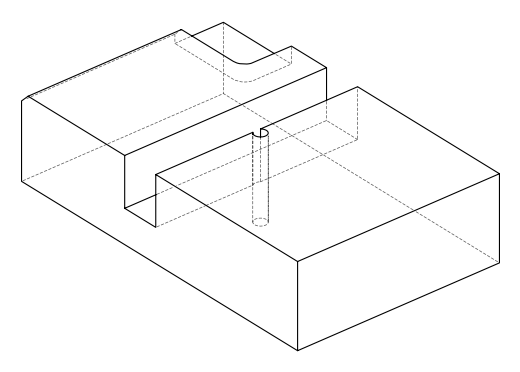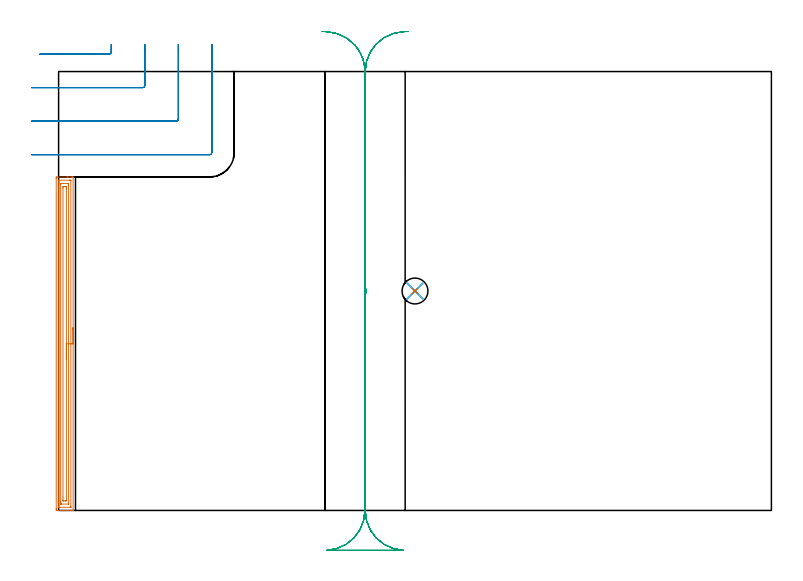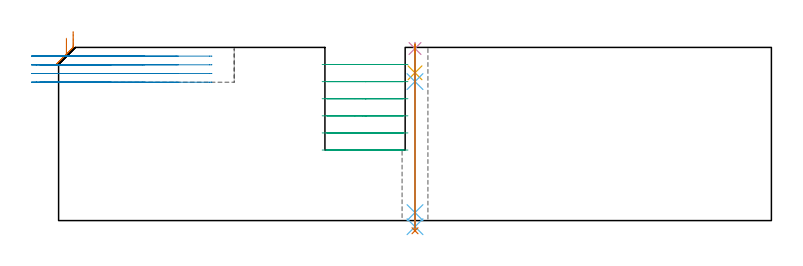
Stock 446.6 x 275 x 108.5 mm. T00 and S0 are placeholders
(PLAN: 7 operations, 6 tool changes, 23.2 min)
(1 AREA_MILL | FG_CHAMFER_SURFACE | UGT0205_001 | 6.93 min | 12086 mm3)
(2 MILL_CORNER_NOTCH_RECTANGULAR | CORNER_NOTCH_RECTANGULAR | UGT0201_006 | Follow Part, ap 7, ae 75% | 4.15 min | 157056 mm3)
(3 MILL_RECTANGULAR_SLOT | SLOT_RECTANGULAR | UGT0201_005 | Follow Part, ap 12.5, ae 75% | 10.95 min | 888007 mm3)
(4 SPOT_DRILL | STEP1HOLE | NXT0321_9005460120000 | 0.03 min | 64 mm3)
(5 DRILL_BLIND_HOLE_INTO_CENTER | STEP1HOLE | NXT0301_077 | 0.07 min | 1385 mm3)
(6 GUN_DRILL_THROUGH_HOLE | STEP1HOLE | UGT0307_007 | 0.54 min | 7284 mm3)
(7 DRILL_TO_ENLARGE_THROUGH_HOLE | STEP1HOLE | UGT0301_286 | 0.47 min | 12605 mm3)
(TOOL UGT0205_001 | Chamfer Mill 20 x 3 x 45 deg. | D20 FL50 Z2)
(TOOL UGT0201_006 | End Mill 28 mm | D28 FL25 Z2)
(TOOL UGT0201_005 | End Mill 50 mm | D50 FL150 Z8)
(TOOL NXT0321_9005460120000 | NC Spot Drill, 142deg, 12mm, Carbide, Uncoated | D12 PA142 FL30 Z2)
(TOOL NXT0301_077 | Carbide Drill 10.6mm [860.1-1060-053A1-MM 2214] | D10.6 PA140 FL71 Z2)
(TOOL UGT0307_007 | Gun Drill 10 mm | D10 PA130 FL24 Z1)
(TOOL UGT0301_286 | Twist Drill 16.2 mm | D16.2 PA118 FL125 Z2)
(OP 1 AREA_MILL)
G17 G21 G94 G90
T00 M6
G54
G17 G0 G90 X9.1 Y114.45 S1061 M3
G43 Z118.5 H0
G94 G1 Y114.412 Z117.628 F250.
Y114.298 Z116.763
Y114.109 Z115.912
Y113.847 Z115.08
Y113.513 Z114.274
Y113.11 Z113.5
Y112.641 Z112.764
Y112.11 Z112.072
Y111.521 Z111.429
Y110.878 Z110.839
Y110.186 Z110.308
Y109.45 Z109.84
Y108.676 Z109.437
Y107.87 Z109.103
Y107.038 Z108.841
Y106.186 Z108.652
Y105.322 Z108.538
Y104.45 Z108.5
Y0.146
X9.094 Y0.01 Z108.493
X8.803 Y0. Z108.203
X8.345 Z107.744
X7.767 Z107.161
X5.715 Z105.112
X5.122 Z104.517
X4.537 Z103.932
X-0.463 Z98.934
X-1.048 Y0.002 Z98.349
X-1.27 Y0.004 Z98.127
X-1.491 Y0.009 Z97.906
X-1.495 Y0.14 Z97.903
X-1.499 Y0.592 Z97.901
X-1.5 Y1.049 Z97.9
Y207.874
X-1.499 Y208.308 Z97.901
X-1.495 Y208.76 Z97.903
X-1.492 Y208.891 Z97.905
X-1.048 Y208.9 Z98.349
X5.122 Z104.517
X5.715 Z105.112
X6.004 Z105.4
X7.767 Z107.161
X8.345 Z107.744
X8.648 Z108.047
X8.805 Y208.899 Z108.204
X9.094 Y208.89 Z108.493
X9.1 Y208.754 Z108.5
Y104.45
X7.686 Z107.086
Y2.375
X7.684 Y2.172 Z107.084
X7.681 Y2.072 Z107.081
X7.679 Y2.024 Z107.079
X7.672 Y2.01 Z107.072
X7.626 Y2.008 Z107.026
X7.255 Y2.001 Z106.655
X0.715 Z100.115
X0.201 Y2.003 Z99.601
X0.01 Y2.01 Z99.41
X-0.079 Y2.017 Z99.321
X-0.084 Y2.291 Z99.316
X-0.085 Y2.375 Z99.315
X-0.086 Y206.525 Z99.314
X-0.084 Y206.727 Z99.316
X-0.082 Y206.828 Z99.318
X-0.079 Y206.876 Z99.321
X-0.072 Y206.89 Z99.328
X-0.026 Y206.892 Z99.374
X0.345 Y206.899 Z99.745
X6.885 Z106.285
X7.399 Y206.897 Z106.799
X7.59 Y206.89 Z106.99
X7.679 Y206.883 Z107.079
X7.684 Y206.608 Z107.084
X7.685 Y206.525 Z107.085
X7.686 Y104.45 Z107.086
X6.271 Z105.671
Y4.779
X6.269 Y4.158 Z105.669
X6.266 Y4.024 Z105.666
X6.265 Y4.014 Z105.665
X6.252 Y4.01 Z105.652
X6.212 Y4.004 Z105.612
X6.159 Y4.001 Z105.559
X1.752 Y4. Z101.152
X1.596 Y4.002 Z100.996
X1.44 Y4.006 Z100.84
X1.342 Y4.01 Z100.742
X1.336 Y4.069 Z100.736
X1.333 Y4.158 Z100.733
X1.33 Y4.427 Z100.73
X1.329 Y5.049 Z100.729
Y5.32
Y204.121
X1.331 Y204.742 Z100.731
X1.333 Y204.876 Z100.733
X1.335 Y204.886 Z100.735
X1.348 Y204.89 Z100.748
X1.388 Y204.896 Z100.788
X1.441 Y204.899 Z100.841
X5.848 Y204.9 Z105.248
X6.004 Y204.898 Z105.404
X6.16 Y204.894 Z105.56
X6.258 Y204.89 Z105.658
X6.264 Y204.831 Z105.664
X6.267 Y204.742 Z105.667
X6.27 Y204.473 Z105.67
X6.271 Y203.851 Z105.671
Y203.58
Y104.45
X4.857 Z104.257
Y6.832
X4.854 Y6.212 Z104.254
X4.85 Y6.011 Z104.25
X4.652 Y6.006 Z104.052
X4.241 Y6. Z103.641
X4.182 Z103.582
X3.301 Z102.701
X2.936 Y6.005 Z102.336
X2.76 Y6.01 Z102.16
X2.75 Y6.108 Z102.15
X2.744 Y6.563 Z102.144
X2.743 Y8.347 Z102.143
Y202.068
X2.746 Y202.688 Z102.146
X2.749 Y202.889 Z102.149
X2.948 Y202.894 Z102.348
X3.359 Y202.9 Z102.759
X3.418 Z102.818
X4.299 Z103.699
X4.663 Y202.895 Z104.063
X4.84 Y202.89 Z104.24
X4.85 Y202.792 Z104.25
X4.856 Y202.337 Z104.256
X4.857 Y202.068 Z104.257
Y201.444
Y104.45
Y103.578 Z104.295
Y102.713 Z104.409
Y101.862 Z104.598
Y101.03 Z104.86
Y100.224 Z105.194
Y99.45 Z105.597
Y98.714 Z106.066
Y98.022 Z106.597
Y97.379 Z107.186
Y96.79 Z107.829
Y96.258 Z108.521
Y95.79 Z109.257
Y95.387 Z110.031
Y95.053 Z110.837
Y94.791 Z111.669
Y94.602 Z112.521
Y94.488 Z113.386
Y94.45 Z114.257
G0 Z118.5
M5
M2
(OP 2 MILL_CORNER_NOTCH_RECTANGULAR)
G17 G21 G94 G90
T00 M6
G54
G17 G0 G90 X-11.786 Y285.9 S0 M3
G43 Z118.5 H0
Z103.05
G94 G1 X-8.786 F250.
X31.607 F500.
G3 X33. Y287.293 R1.4
G1 Y289.
Y292. F250.
G0 Z118.5
X-17. Y264.9
Z103.05
G1 X-14.
X52.606 F500.
G3 X54. Y266.294 R1.4
G1 Y289.
Y292. F250.
G0 Z118.5
X-17. Y243.9
Z103.05
G1 X-14.
X73.606 F500.
G3 X75. Y245.294 R1.4
G1 Y289.
Y292. F250.
G0 Z118.5
X-17. Y222.9
Z103.05
G1 X-14.
X94.606 F500.
G3 X96. Y224.294 R1.4
G1 Y289.
Y292. F250.
G0 Z118.5
X-11.786 Y285.9
Z97.6
G1 X-8.786
X31.607 F500.
G3 X33. Y287.293 R1.4
G1 Y289.
Y292. F250.
G0 Z118.5
X-17. Y264.9
Z97.6
G1 X-14.
X52.606 F500.
G3 X54. Y266.294 R1.4
G1 Y289.
Y292. F250.
G0 Z118.5
X-17. Y243.9
Z97.6
G1 X-14.
X73.606 F500.
G3 X75. Y245.294 R1.4
G1 Y289.
Y292. F250.
G0 Z118.5
X-17. Y222.9
Z97.6
G1 X-14.
X94.606 F500.
G3 X96. Y224.294 R1.4
G1 Y289.
Y292. F250.
G0 Z118.5
X-11.786 Y285.9
Z92.15
G1 X-8.786
X31.607 F500.
G3 X33. Y287.293 R1.4
G1 Y289.
Y292. F250.
G0 Z118.5
X-17. Y264.9
Z92.15
G1 X-14.
X52.606 F500.
G3 X54. Y266.294 R1.4
G1 Y289.
Y292. F250.
G0 Z118.5
X-17. Y243.9
Z92.15
G1 X-14.
X73.606 F500.
G3 X75. Y245.294 R1.4
G1 Y289.
Y292. F250.
G0 Z118.5
X-17. Y222.9
Z92.15
G1 X-14.
X94.606 F500.
G3 X96. Y224.294 R1.4
G1 Y289.
Y292. F250.
G0 Z118.5
X-11.786 Y285.9
Z86.7
G1 X-8.786
X31.607 F500.
G3 X33. Y287.293 R1.4
G1 Y289.
Y292. F250.
G0 Z118.5
X-17. Y264.9
Z86.7
G1 X-14.
X52.606 F500.
G3 X54. Y266.294 R1.4
G1 Y289.
Y292. F250.
G0 Z118.5
X-17. Y243.9
Z86.7
G1 X-14.
X73.606 F500.
G3 X75. Y245.294 R1.4
G1 Y289.
Y292. F250.
G0 Z118.5
X-17. Y222.9
Z86.7
G1 X-14.
X94.606 F500.
G3 X96. Y224.294 R1.4
G1 Y289.
Y292. F250.
G0 Z118.5
M5
M2
(OP 3 MILL_RECTANGULAR_SLOT)
G17 G21 G94 G90
T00 M6
G54
G17 G0 G90 X165.128 Y300.117 S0 M3
G43 Z118.5 H0
Z97.783
G94 G1 X168.124 Y299.97 F250.
G2 X185.665 Y291.518 R25. F500.
X190.617 Y282.907 R25. F417.
X191.9 Y275. R25. F319.
G1 Y23.045
Y0. F500.
G2 X168.124 Y-24.97 R25.
G1 Y-25.
X215.876
Y-24.97
G2 X192.1 Y0. R25.
G1 Y132.288
G2 X192.649 Y137.5 R25.
X192.1 Y142.712 R25.
G1 Y275.
G2 X215.876 Y299.97 R25.
G1 X218.872 Y300.117 F250.
G0 X165.128 Z87.067
G1 X168.124 Y299.97
G2 X185.665 Y291.518 R25. F500.
X190.617 Y282.907 R25. F427.
X191.9 Y275. R25. F325.
G1 Y23.045
Y0. F500.
G2 X168.124 Y-24.97 R25.
G1 Y-25.
X215.876
Y-24.97
G2 X192.1 Y0. R25.
G1 Y132.288
G2 X192.649 Y137.5 R25.
X192.1 Y142.712 R25.
G1 Y275.
G2 X215.876 Y299.97 R25.
G1 X218.872 Y300.117 F250.
G0 X165.128 Z76.35
G1 X168.124 Y299.97
G2 X185.665 Y291.518 R25. F500.
X190.617 Y282.907 R25. F417.
X191.9 Y275. R25. F319.
G1 Y23.045
Y0. F500.
G2 X168.124 Y-24.97 R25.
G1 Y-25.
X215.876
Y-24.97
G2 X192.1 Y0. R25.
G1 Y132.288
G2 X192.649 Y137.5 R25.
X192.1 Y142.712 R25.
G1 Y275.
G2 X215.876 Y299.97 R25.
G1 X218.872 Y300.117 F250.
G0 X165.128 Z65.633
G1 X168.124 Y299.97
G2 X185.665 Y291.518 R25. F500.
X190.617 Y282.907 R25. F417.
X191.9 Y275. R25. F319.
G1 Y23.045
Y0. F500.
G2 X168.124 Y-24.97 R25.
G1 Y-25.
X215.876
Y-24.97
G2 X192.1 Y0. R25.
G1 Y132.288
G2 X192.649 Y137.5 R25.
X192.1 Y142.712 R25.
G1 Y275.
G2 X215.876 Y299.97 R25.
G1 X218.872 Y300.117 F250.
G0 X165.128 Z54.917
G1 X168.124 Y299.97
G2 X185.665 Y291.518 R25. F500.
X190.617 Y282.907 R25. F417.
X191.9 Y275. R25. F319.
G1 Y23.045
Y0. F500.
G2 X168.124 Y-24.97 R25.
G1 Y-25.
X215.876
Y-24.97
G2 X192.1 Y0. R25.
G1 Y132.288
G2 X192.649 Y137.5 R25.
X192.1 Y142.712 R25.
G1 Y275.
G2 X215.876 Y299.97 R25.
G1 X218.872 Y300.117 F250.
G0 X165.128 Z44.2
G1 X168.124 Y299.97
G2 X185.665 Y291.518 R25. F500.
X190.617 Y282.907 R25. F417.
X191.9 Y275. R25. F319.
G1 Y23.045
Y0. F500.
G2 X168.124 Y-24.97 R25.
G1 Y-25.
X215.876
Y-24.97
G2 X192.1 Y0. R25.
G1 Y132.288
G2 X192.649 Y137.5 R25.
X192.1 Y142.712 R25.
G1 Y275.
G2 X215.876 Y299.97 R25.
G1 X218.872 Y300.117 F250.
G0 Z118.5
M5
M2
(OP 4 SPOT_DRILL)
G17 G21 G94 G90
T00 M6
G54
G17 G0 G90 X223.3 Y137.5 S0 M3
G43 Z118.5 H0
G94 G81 G98 Z107.803 F250. R111.5
G80
M5
M2
(OP 5 DRILL_BLIND_HOLE_INTO_CENTER)
G17 G21 G94 G90
T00 M6
G54
G17 G0 G90 X223.3 Y137.5 S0 M3
G43 Z118.5 H1
G94 G81 G98 Z92.6 F250. R110.5
G80
M5
M2
(OP 6 GUN_DRILL_THROUGH_HOLE)
G17 G21 G94 G90
T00 M6
G54
G17 G0 G90 X223.3 Y137.5 M8
G43 Z118.5 H0
Z104.747
S716 M3
G94 G1 Z87.088 F125. M26
G4 X.084
Z5. F250.
G4 X.084
Z-3.832 F125.
G4 X.084
M5
M9
G0 Z104.747
Z118.5
M2
(OP 7 DRILL_TO_ENLARGE_THROUGH_HOLE)
G17 G21 G94 G90
T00 M6
G54
G17 G0 G90 X223.3 Y137.5 S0 M3
G43 Z118.5 H0
G94 G73 G98 Z-6.367 F250. Q14.358 R110.5
G80
M5
M2
